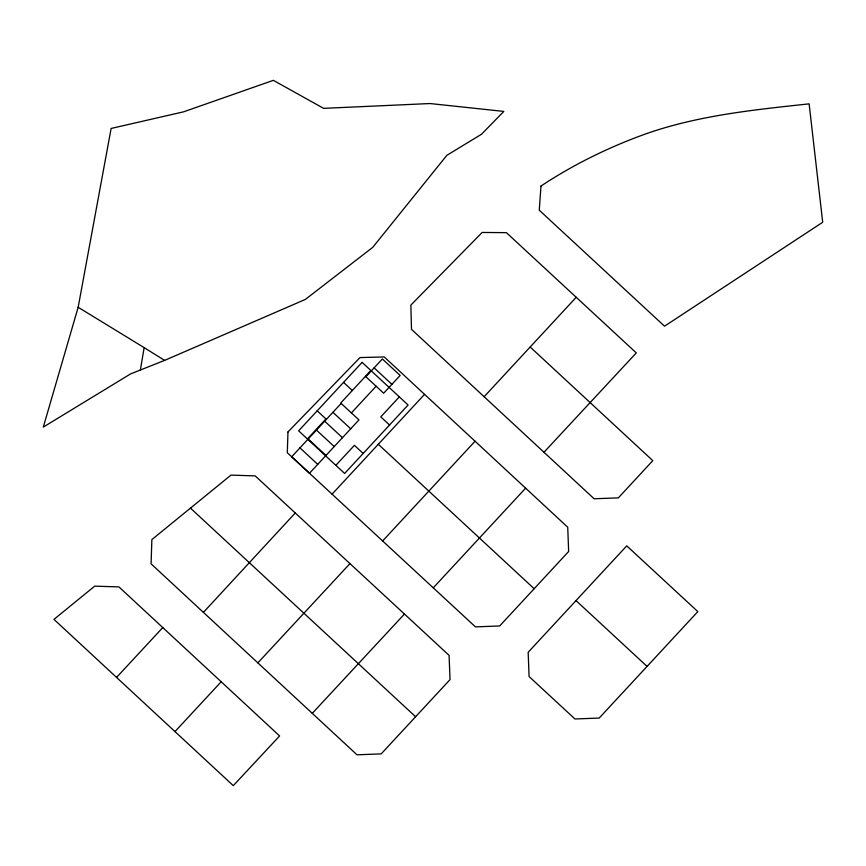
<?xml version="1.0" encoding="UTF-8"?>
<svg xmlns="http://www.w3.org/2000/svg" width="866" height="866" viewBox="0 0 866 866"><rect width="100%" height="100%" fill="white"/><g stroke="black" fill="none" stroke-linecap="round" stroke-linejoin="round"><path stroke-width="1.3" d="M140.368 370.042L144.146 347.634L78.167 307.268L111.129 128.449L183.581 111.833L273.342 80.343L323.624 108.358L430.012 103.541L503.839 111.422L481.442 134.295L446.824 155.36L372.726 247.362L305.362 299.43L164.616 360.386L130.56 373.917L43.3 427.09L78.167 307.268M203.413 612.381L151.095 563.842L151.864 539.594L230.962 475.109L255.199 475.889L449.075 655.356L450.039 679.604L381.181 753.885L356.987 754.806L203.413 612.381L295.263 512.975M307.408 438.965L325.952 418.96L317.183 410.82M370.875 370.496L340.728 403.026L358.946 419.902L309.498 473.247L291.712 456.772L341.161 403.426M365.885 376.742L382.361 358.968L400.146 375.443L383.66 393.229L365.452 376.342M351.39 412.909L376.115 386.236M116.564 677.418L162.776 627.569L118.945 586.921L94.697 586.152L53.963 619.374L233.29 785.657L279.599 735.948L162.776 627.569M335.867 465.334L354.41 445.33L363.179 453.459M399.323 396.866L380.78 416.871L389.548 425.011M332.068 494.161L424.535 394.376M484.137 396.736L576.215 297.287M174.997 731.575L221.166 681.78M257.873 662.858L349.951 563.604M382.642 540.958L475.066 441.216M543.967 452.269L636.293 352.906L506.394 232.651L482.145 232.456L410.863 305.092L411.491 329.34L594.108 498.773L618.356 497.853L652.791 460.647L530.198 347.039M312.28 713.346L404.465 614.037M433.26 587.841L525.64 488.153M576.02 600.603L528.163 652.304L529.083 676.552L574.959 718.975L599.207 718.055L697.834 611.612L626.746 545.861L576.02 600.603L647.064 666.409M144.146 347.634L164.616 360.386M378.28 444.269L534.17 588.728M415.615 716.745L190.466 508.125M374.123 367.855L391.908 384.342M343.553 382.371L352.332 390.501M332.923 412.313L350.698 428.789M324.674 421.201L342.46 437.687M316.436 430.099L334.222 446.575M308.199 438.986L325.973 455.462M299.95 447.874L317.735 464.36M287.967 431.95L287.306 452.745L475.456 626.887L499.693 625.956L568.648 551.49L567.728 527.242L384.255 356.944L359.996 357.571L287.967 431.95M540.969 186.049L539.269 210.2L664.525 326.19L822.7 222.27L809.125 103.855C751.656 110.069 693.298 115.882 638.816 136.438C604.5 149.331 571.549 165.817 540.969 186.049M362.096 362.367L298.64 430.835L344.636 473.464L408.092 404.996L362.096 362.367"/></g></svg>
